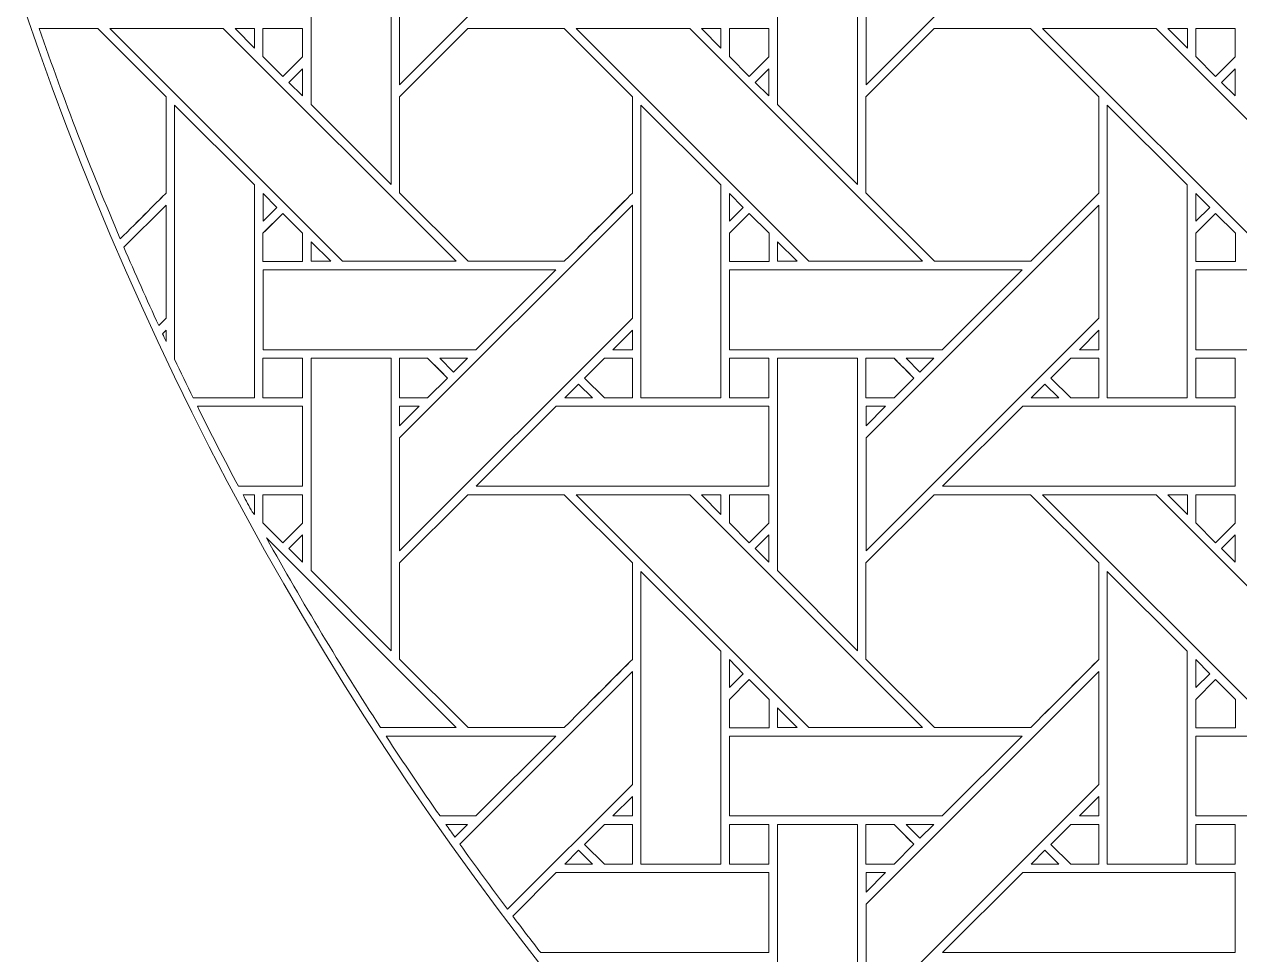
# Model space of a CAD drawing. Header units: inches. Extents: x 4.9 to 19.9, y 1.6 to 16.6.
# Drawn here: x 6.165 to 8.637, y 5.075 to 6.968 of the extents above; entities that cross this region are included whole.
import ezdxf

# ---------------------------------------------------------------- set-up
doc = ezdxf.new("R2010")
doc.units = ezdxf.units.IN
doc.header["$MEASUREMENT"] = 0
doc.layers.add('Design', color=7, linetype='Continuous', lineweight=0)

msp = doc.modelspace()

# ---------------------------------------------------------------- linework, layer by layer
at = {"layer": 'Design'}
for points, knots in [([(12.3829, 16.5948), (8.2407, 16.5948), (4.8829, 13.2369), (4.8829, 9.0948), (4.8829, 4.9526), (8.2407, 1.5948), (12.3829, 1.5948), (16.525, 1.5948), (19.8829, 4.9526), (19.8829, 9.0948), (19.8829, 13.2369), (16.525, 16.5948), (12.3829, 16.5948)], [0, 0, 0, 0, 1, 1, 1, 2, 2, 2, 3, 3, 3, 4, 4, 4, 4]), ([(12.3829, 15.6543), (8.7601, 15.6543), (5.8233, 12.7175), (5.8233, 9.0948), (5.8233, 5.472), (8.7601, 2.5353), (12.3829, 2.5353), (16.0056, 2.5353), (18.9424, 5.472), (18.9424, 9.0948), (18.9424, 12.7175), (16.0056, 15.6543), (12.3829, 15.6543)], [0, 0, 0, 0, 1, 1, 1, 2, 2, 2, 3, 3, 3, 4, 4, 4, 4]), ([(7.4017, 7.5492), (7.4017, 7.5492), (7.4017, 7.3192), (7.4017, 7.3192), (7.4017, 7.3192), (6.928, 6.8455), (6.928, 6.8455), (6.928, 6.8455), (6.928, 7.0756), (6.928, 7.0756), (6.928, 7.0756), (7.4017, 7.5492), (7.4017, 7.5492)], [0, 0, 0, 0, 1, 1, 1, 2, 2, 2, 3, 3, 3, 4, 4, 4, 4]), ([(7.8768, 7.0756), (7.8768, 7.0756), (8.3504, 7.5492), (8.3504, 7.5492), (8.3504, 7.5492), (8.3504, 7.3192), (8.3504, 7.3192), (8.3504, 7.3192), (7.8768, 6.8455), (7.8768, 6.8455), (7.8768, 6.8455), (7.8768, 7.0756), (7.8768, 7.0756)], [0, 0, 0, 0, 1, 1, 1, 2, 2, 2, 3, 3, 3, 4, 4, 4, 4]), ([(6.748, 7.2377), (6.748, 7.2377), (6.9109, 7.2377), (6.9109, 7.2377), (6.9109, 7.2377), (6.9109, 6.6426), (6.9109, 6.6426), (6.9109, 6.6426), (6.748, 6.8055), (6.748, 6.8055), (6.748, 6.8055), (6.748, 7.2377), (6.748, 7.2377)], [0, 0, 0, 0, 1, 1, 1, 2, 2, 2, 3, 3, 3, 4, 4, 4, 4]), ([(7.8596, 7.2377), (7.8596, 7.2377), (7.8596, 6.6426), (7.8596, 6.6426), (7.8596, 6.6426), (7.6967, 6.8055), (7.6967, 6.8055), (7.6967, 6.8055), (7.6967, 7.2377), (7.6967, 7.2377), (7.6967, 7.2377), (7.8596, 7.2377), (7.8596, 7.2377)], [0, 0, 0, 0, 1, 1, 1, 2, 2, 2, 3, 3, 3, 4, 4, 4, 4]), ([(6.195, 6.9598), (6.195, 6.9598), (6.3142, 6.9598), (6.3142, 6.9598), (6.3142, 6.9598), (6.4529, 6.8211), (6.4529, 6.8211), (6.4529, 6.8211), (6.4529, 6.6249), (6.4529, 6.6249), (6.442, 6.6139), (6.396, 6.5679), (6.3598, 6.5318), (6.3, 6.672), (6.2451, 6.8148), (6.195, 6.9598)], [0, 0, 0, 0, 1, 1, 1, 2, 2, 2, 3, 3, 3, 4, 4, 4, 5, 5, 5, 5]), ([(6.195, 6.9598), (6.195, 6.9598), (6.3142, 6.9598), (6.3142, 6.9598), (6.3142, 6.9598), (6.4529, 6.8211), (6.4529, 6.8211), (6.4529, 6.8211), (6.4529, 6.6249), (6.4529, 6.6249), (6.4419, 6.6138), (6.3959, 6.5679), (6.3598, 6.5318), (6.3, 6.672), (6.2451, 6.8148), (6.195, 6.9598)], [0, 0, 0, 0, 1, 1, 1, 2, 2, 2, 3, 3, 3, 4, 4, 4, 5, 5, 5, 5]), ([(7.043, 6.4862), (7.043, 6.4862), (6.812, 6.4862), (6.812, 6.4862), (6.812, 6.4862), (6.3385, 6.9599), (6.3385, 6.9599), (6.3385, 6.9599), (6.5694, 6.9599), (6.5694, 6.9599), (6.5694, 6.9599), (7.043, 6.4862), (7.043, 6.4862)], [0, 0, 0, 0, 1, 1, 1, 2, 2, 2, 3, 3, 3, 4, 4, 4, 4]), ([(6.5935, 6.9599), (6.5935, 6.9599), (6.633, 6.9599), (6.633, 6.9599), (6.633, 6.9599), (6.633, 6.92), (6.633, 6.92), (6.633, 6.92), (6.5935, 6.9599), (6.5935, 6.9599)], [0, 0, 0, 0, 1, 1, 1, 2, 2, 2, 3, 3, 3, 3]), ([(6.7304, 6.9599), (6.7304, 6.9599), (6.7304, 6.9023), (6.7304, 6.9023), (6.7304, 6.9023), (6.6904, 6.8623), (6.6904, 6.8623), (6.6904, 6.8623), (6.6501, 6.9027), (6.6501, 6.9027), (6.6501, 6.9027), (6.6501, 6.9599), (6.6501, 6.9599), (6.6501, 6.9599), (6.7304, 6.9599), (6.7304, 6.9599)], [0, 0, 0, 0, 1, 1, 1, 2, 2, 2, 3, 3, 3, 4, 4, 4, 5, 5, 5, 5]), ([(6.7304, 6.9023), (6.7304, 6.9023), (6.6904, 6.8623), (6.6904, 6.8623), (6.6904, 6.8623), (6.6501, 6.9027), (6.6501, 6.9027), (6.6501, 6.9027), (6.6501, 6.9599), (6.6501, 6.9599), (6.6501, 6.9599), (6.7304, 6.9599), (6.7304, 6.9599), (6.7304, 6.9599), (6.7304, 6.9023), (6.7304, 6.9023)], [0, 0, 0, 0, 1, 1, 1, 2, 2, 2, 3, 3, 3, 4, 4, 4, 5, 5, 5, 5]), ([(6.928, 6.6255), (6.928, 6.6255), (6.928, 6.8211), (6.928, 6.8211), (6.928, 6.8211), (7.0667, 6.9598), (7.0667, 6.9598), (7.0667, 6.9598), (7.2629, 6.9598), (7.2629, 6.9598), (7.2629, 6.9598), (7.4016, 6.8211), (7.4016, 6.8211), (7.4016, 6.8211), (7.4016, 6.6249), (7.4016, 6.6249), (7.3838, 6.607), (7.2719, 6.4952), (7.2629, 6.4862), (7.2629, 6.4862), (7.0672, 6.4862), (7.0672, 6.4862), (7.0672, 6.4862), (6.928, 6.6255), (6.928, 6.6255)], [0, 0, 0, 0, 1, 1, 1, 2, 2, 2, 3, 3, 3, 4, 4, 4, 5, 5, 5, 6, 6, 6, 7, 7, 7, 8, 8, 8, 8]), ([(7.0667, 6.9598), (7.0667, 6.9598), (7.2629, 6.9598), (7.2629, 6.9598), (7.2629, 6.9598), (7.4016, 6.8211), (7.4016, 6.8211), (7.4016, 6.8211), (7.4016, 6.6249), (7.4016, 6.6249), (7.3836, 6.6068), (7.2717, 6.4951), (7.2629, 6.4862), (7.2629, 6.4862), (7.0672, 6.4862), (7.0672, 6.4862), (7.0672, 6.4862), (6.928, 6.6255), (6.928, 6.6255), (6.928, 6.6255), (6.928, 6.8211), (6.928, 6.8211), (6.928, 6.8211), (7.0667, 6.9598), (7.0667, 6.9598)], [0, 0, 0, 0, 1, 1, 1, 2, 2, 2, 3, 3, 3, 4, 4, 4, 5, 5, 5, 6, 6, 6, 7, 7, 7, 8, 8, 8, 8]), ([(7.2872, 6.9599), (7.2872, 6.9599), (7.5181, 6.9599), (7.5181, 6.9599), (7.5181, 6.9599), (7.9918, 6.4862), (7.9918, 6.4862), (7.9918, 6.4862), (7.7607, 6.4862), (7.7607, 6.4862), (7.7607, 6.4862), (7.2872, 6.9599), (7.2872, 6.9599)], [0, 0, 0, 0, 1, 1, 1, 2, 2, 2, 3, 3, 3, 4, 4, 4, 4]), ([(7.5817, 6.9599), (7.5817, 6.9599), (7.5817, 6.92), (7.5817, 6.92), (7.5817, 6.92), (7.5422, 6.9599), (7.5422, 6.9599), (7.5422, 6.9599), (7.5817, 6.9599), (7.5817, 6.9599)], [0, 0, 0, 0, 1, 1, 1, 2, 2, 2, 3, 3, 3, 3]), ([(7.6791, 6.9599), (7.6791, 6.9599), (7.6791, 6.9023), (7.6791, 6.9023), (7.6791, 6.9023), (7.6392, 6.8623), (7.6392, 6.8623), (7.6392, 6.8623), (7.5988, 6.9027), (7.5988, 6.9027), (7.5988, 6.9027), (7.5988, 6.9599), (7.5988, 6.9599), (7.5988, 6.9599), (7.6791, 6.9599), (7.6791, 6.9599)], [0, 0, 0, 0, 1, 1, 1, 2, 2, 2, 3, 3, 3, 4, 4, 4, 5, 5, 5, 5]), ([(7.6392, 6.8623), (7.6392, 6.8623), (7.5988, 6.9027), (7.5988, 6.9027), (7.5988, 6.9027), (7.5988, 6.9599), (7.5988, 6.9599), (7.5988, 6.9599), (7.6791, 6.9599), (7.6791, 6.9599), (7.6791, 6.9599), (7.6791, 6.9023), (7.6791, 6.9023), (7.6791, 6.9023), (7.6392, 6.8623), (7.6392, 6.8623)], [0, 0, 0, 0, 1, 1, 1, 2, 2, 2, 3, 3, 3, 4, 4, 4, 5, 5, 5, 5]), ([(8.2117, 6.4862), (8.2117, 6.4862), (8.016, 6.4862), (8.016, 6.4862), (8.016, 6.4862), (7.8767, 6.6255), (7.8767, 6.6255), (7.8767, 6.6255), (7.8767, 6.8211), (7.8767, 6.8211), (7.8767, 6.8211), (8.0154, 6.9598), (8.0154, 6.9598), (8.0154, 6.9598), (8.2116, 6.9598), (8.2116, 6.9598), (8.2116, 6.9598), (8.3504, 6.8211), (8.3504, 6.8211), (8.3504, 6.8211), (8.3504, 6.6249), (8.3504, 6.6249), (8.3326, 6.607), (8.2207, 6.4952), (8.2117, 6.4862)], [0, 0, 0, 0, 1, 1, 1, 2, 2, 2, 3, 3, 3, 4, 4, 4, 5, 5, 5, 6, 6, 6, 7, 7, 7, 8, 8, 8, 8]), ([(7.8767, 6.6255), (7.8767, 6.6255), (7.8767, 6.8211), (7.8767, 6.8211), (7.8767, 6.8211), (8.0154, 6.9598), (8.0154, 6.9598), (8.0154, 6.9598), (8.2116, 6.9598), (8.2116, 6.9598), (8.2116, 6.9598), (8.3504, 6.8211), (8.3504, 6.8211), (8.3504, 6.8211), (8.3504, 6.6249), (8.3504, 6.6249), (8.3325, 6.6069), (8.2206, 6.4951), (8.2117, 6.4862), (8.2117, 6.4862), (8.016, 6.4862), (8.016, 6.4862), (8.016, 6.4862), (7.8767, 6.6255), (7.8767, 6.6255)], [0, 0, 0, 0, 1, 1, 1, 2, 2, 2, 3, 3, 3, 4, 4, 4, 5, 5, 5, 6, 6, 6, 7, 7, 7, 8, 8, 8, 8]), ([(8.2359, 6.9599), (8.2359, 6.9599), (8.4669, 6.9599), (8.4669, 6.9599), (8.4669, 6.9599), (8.9405, 6.4862), (8.9405, 6.4862), (8.9405, 6.4862), (8.7095, 6.4862), (8.7095, 6.4862), (8.7095, 6.4862), (8.2359, 6.9599), (8.2359, 6.9599)], [0, 0, 0, 0, 1, 1, 1, 2, 2, 2, 3, 3, 3, 4, 4, 4, 4]), ([(8.5304, 6.9599), (8.5304, 6.9599), (8.5304, 6.9201), (8.5304, 6.9201), (8.5304, 6.9201), (8.491, 6.9599), (8.491, 6.9599), (8.491, 6.9599), (8.5304, 6.9599), (8.5304, 6.9599)], [0, 0, 0, 0, 1, 1, 1, 2, 2, 2, 3, 3, 3, 3]), ([(8.6278, 6.9599), (8.6278, 6.9599), (8.6278, 6.9023), (8.6278, 6.9023), (8.6278, 6.9023), (8.5879, 6.8623), (8.5879, 6.8623), (8.5879, 6.8623), (8.5476, 6.9027), (8.5476, 6.9027), (8.5476, 6.9027), (8.5476, 6.9599), (8.5476, 6.9599), (8.5476, 6.9599), (8.6278, 6.9599), (8.6278, 6.9599)], [0, 0, 0, 0, 1, 1, 1, 2, 2, 2, 3, 3, 3, 4, 4, 4, 5, 5, 5, 5]), ([(8.5879, 6.8623), (8.5879, 6.8623), (8.5476, 6.9027), (8.5476, 6.9027), (8.5476, 6.9027), (8.5476, 6.9599), (8.5476, 6.9599), (8.5476, 6.9599), (8.6278, 6.9599), (8.6278, 6.9599), (8.6278, 6.9599), (8.6278, 6.9023), (8.6278, 6.9023), (8.6278, 6.9023), (8.5879, 6.8623), (8.5879, 6.8623)], [0, 0, 0, 0, 1, 1, 1, 2, 2, 2, 3, 3, 3, 4, 4, 4, 5, 5, 5, 5]), ([(6.7304, 6.878), (6.7304, 6.878), (6.7304, 6.8229), (6.7304, 6.8229), (6.7304, 6.8229), (6.7027, 6.8503), (6.7027, 6.8503), (6.7027, 6.8503), (6.7304, 6.878), (6.7304, 6.878)], [0, 0, 0, 0, 1, 1, 1, 2, 2, 2, 3, 3, 3, 3]), ([(7.6792, 6.878), (7.6792, 6.878), (7.6792, 6.8229), (7.6792, 6.8229), (7.6792, 6.8229), (7.6514, 6.8503), (7.6514, 6.8503), (7.6514, 6.8503), (7.6792, 6.878), (7.6792, 6.878)], [0, 0, 0, 0, 1, 1, 1, 2, 2, 2, 3, 3, 3, 3]), ([(8.6279, 6.878), (8.6279, 6.878), (8.6279, 6.8229), (8.6279, 6.8229), (8.6279, 6.8229), (8.6001, 6.8503), (8.6001, 6.8503), (8.6001, 6.8503), (8.6279, 6.878), (8.6279, 6.878)], [0, 0, 0, 0, 1, 1, 1, 2, 2, 2, 3, 3, 3, 3]), ([(6.4701, 6.287), (6.4701, 6.287), (6.4701, 6.8041), (6.4701, 6.8041), (6.4701, 6.8041), (6.6329, 6.6419), (6.6329, 6.6419), (6.6329, 6.6419), (6.6329, 6.2082), (6.6329, 6.2082), (6.6329, 6.2082), (6.5082, 6.2082), (6.5082, 6.2082), (6.4953, 6.2344), (6.4826, 6.2606), (6.4701, 6.287)], [0, 0, 0, 0, 1, 1, 1, 2, 2, 2, 3, 3, 3, 4, 4, 4, 5, 5, 5, 5]), ([(7.5816, 6.6419), (7.5816, 6.6419), (7.5816, 6.2082), (7.5816, 6.2082), (7.5816, 6.2082), (7.4188, 6.2082), (7.4188, 6.2082), (7.4188, 6.2082), (7.4188, 6.8041), (7.4188, 6.8041), (7.4188, 6.8041), (7.5816, 6.6419), (7.5816, 6.6419)], [0, 0, 0, 0, 1, 1, 1, 2, 2, 2, 3, 3, 3, 4, 4, 4, 4]), ([(8.5303, 6.6419), (8.5303, 6.6419), (8.5303, 6.2082), (8.5303, 6.2082), (8.5303, 6.2082), (8.3676, 6.2082), (8.3676, 6.2082), (8.3676, 6.2082), (8.3676, 6.8041), (8.3676, 6.8041), (8.3676, 6.8041), (8.5303, 6.6419), (8.5303, 6.6419)], [0, 0, 0, 0, 1, 1, 1, 2, 2, 2, 3, 3, 3, 4, 4, 4, 4]), ([(6.6502, 6.5677), (6.6502, 6.5677), (6.6502, 6.6244), (6.6502, 6.6244), (6.6502, 6.6244), (6.6784, 6.5958), (6.6784, 6.5958), (6.6784, 6.5958), (6.6502, 6.5677), (6.6502, 6.5677)], [0, 0, 0, 0, 1, 1, 1, 2, 2, 2, 3, 3, 3, 3]), ([(7.5989, 6.5677), (7.5989, 6.5677), (7.5989, 6.6244), (7.5989, 6.6244), (7.5989, 6.6244), (7.6271, 6.5958), (7.6271, 6.5958), (7.6271, 6.5958), (7.5989, 6.5677), (7.5989, 6.5677)], [0, 0, 0, 0, 1, 1, 1, 2, 2, 2, 3, 3, 3, 3]), ([(8.5758, 6.5958), (8.5758, 6.5958), (8.5476, 6.5677), (8.5476, 6.5677), (8.5476, 6.5677), (8.5476, 6.6244), (8.5476, 6.6244), (8.5476, 6.6244), (8.5758, 6.5958), (8.5758, 6.5958)], [0, 0, 0, 0, 1, 1, 1, 2, 2, 2, 3, 3, 3, 3]), ([(6.3671, 6.5147), (6.3671, 6.5147), (6.453, 6.6005), (6.453, 6.6005), (6.453, 6.6005), (6.453, 6.3705), (6.453, 6.3705), (6.453, 6.3705), (6.438, 6.3555), (6.438, 6.3555), (6.4137, 6.4082), (6.3901, 6.4612), (6.3671, 6.5147)], [0, 0, 0, 0, 1, 1, 1, 2, 2, 2, 3, 3, 3, 4, 4, 4, 4]), ([(6.6501, 6.486), (6.6501, 6.486), (6.6501, 6.5433), (6.6501, 6.5433), (6.6501, 6.5433), (6.6904, 6.5836), (6.6904, 6.5836), (6.6904, 6.5836), (6.7308, 6.5433), (6.7308, 6.5433), (6.7308, 6.5433), (6.7308, 6.486), (6.7308, 6.486), (6.7308, 6.486), (6.6501, 6.486), (6.6501, 6.486)], [0, 0, 0, 0, 1, 1, 1, 2, 2, 2, 3, 3, 3, 4, 4, 4, 5, 5, 5, 5]), ([(6.6565, 6.5496), (6.6565, 6.5496), (6.6904, 6.5836), (6.6904, 6.5836), (6.6904, 6.5836), (6.7308, 6.5433), (6.7308, 6.5433), (6.7308, 6.5433), (6.7308, 6.486), (6.7308, 6.486), (6.7308, 6.486), (6.6501, 6.486), (6.6501, 6.486), (6.6501, 6.486), (6.6501, 6.5433), (6.6501, 6.5433), (6.6501, 6.5433), (6.6565, 6.5496), (6.6565, 6.5496)], [0, 0, 0, 0, 1, 1, 1, 2, 2, 2, 3, 3, 3, 4, 4, 4, 5, 5, 5, 6, 6, 6, 6]), ([(6.928, 6.1269), (6.928, 6.1269), (7.4017, 6.6005), (7.4017, 6.6005), (7.4017, 6.6005), (7.4017, 6.3705), (7.4017, 6.3705), (7.4017, 6.3705), (6.928, 5.8968), (6.928, 5.8968), (6.928, 5.8968), (6.928, 6.1269), (6.928, 6.1269)], [0, 0, 0, 0, 1, 1, 1, 2, 2, 2, 3, 3, 3, 4, 4, 4, 4]), ([(7.5989, 6.486), (7.5989, 6.486), (7.5989, 6.5433), (7.5989, 6.5433), (7.5989, 6.5433), (7.6392, 6.5836), (7.6392, 6.5836), (7.6392, 6.5836), (7.6795, 6.5433), (7.6795, 6.5433), (7.6795, 6.5433), (7.6795, 6.486), (7.6795, 6.486), (7.6795, 6.486), (7.5989, 6.486), (7.5989, 6.486)], [0, 0, 0, 0, 1, 1, 1, 2, 2, 2, 3, 3, 3, 4, 4, 4, 5, 5, 5, 5]), ([(7.5989, 6.486), (7.5989, 6.486), (7.5989, 6.5433), (7.5989, 6.5433), (7.5989, 6.5433), (7.6392, 6.5836), (7.6392, 6.5836), (7.6392, 6.5836), (7.6795, 6.5433), (7.6795, 6.5433), (7.6795, 6.5433), (7.6795, 6.486), (7.6795, 6.486), (7.6795, 6.486), (7.5989, 6.486), (7.5989, 6.486)], [0, 0, 0, 0, 1, 1, 1, 2, 2, 2, 3, 3, 3, 4, 4, 4, 5, 5, 5, 5]), ([(7.8768, 6.1269), (7.8768, 6.1269), (8.3504, 6.6005), (8.3504, 6.6005), (8.3504, 6.6005), (8.3504, 6.3705), (8.3504, 6.3705), (8.3504, 6.3705), (7.8768, 5.8968), (7.8768, 5.8968), (7.8768, 5.8968), (7.8768, 6.1269), (7.8768, 6.1269)], [0, 0, 0, 0, 1, 1, 1, 2, 2, 2, 3, 3, 3, 4, 4, 4, 4]), ([(8.5476, 6.486), (8.5476, 6.486), (8.5476, 6.5433), (8.5476, 6.5433), (8.5476, 6.5433), (8.5879, 6.5836), (8.5879, 6.5836), (8.5879, 6.5836), (8.6282, 6.5433), (8.6282, 6.5433), (8.6282, 6.5433), (8.6282, 6.486), (8.6282, 6.486), (8.6282, 6.486), (8.5476, 6.486), (8.5476, 6.486)], [0, 0, 0, 0, 1, 1, 1, 2, 2, 2, 3, 3, 3, 4, 4, 4, 5, 5, 5, 5]), ([(8.5476, 6.5433), (8.5476, 6.5433), (8.5879, 6.5836), (8.5879, 6.5836), (8.5879, 6.5836), (8.6282, 6.5433), (8.6282, 6.5433), (8.6282, 6.5433), (8.6282, 6.486), (8.6282, 6.486), (8.6282, 6.486), (8.5476, 6.486), (8.5476, 6.486), (8.5476, 6.486), (8.5476, 6.5433), (8.5476, 6.5433)], [0, 0, 0, 0, 1, 1, 1, 2, 2, 2, 3, 3, 3, 4, 4, 4, 5, 5, 5, 5]), ([(6.7878, 6.4862), (6.7878, 6.4862), (6.7481, 6.4862), (6.7481, 6.4862), (6.7481, 6.4862), (6.7481, 6.526), (6.7481, 6.526), (6.7481, 6.526), (6.7878, 6.4862), (6.7878, 6.4862)], [0, 0, 0, 0, 1, 1, 1, 2, 2, 2, 3, 3, 3, 3]), ([(7.7365, 6.4862), (7.7365, 6.4862), (7.6968, 6.4862), (7.6968, 6.4862), (7.6968, 6.4862), (7.6968, 6.526), (7.6968, 6.526), (7.6968, 6.526), (7.7365, 6.4862), (7.7365, 6.4862)], [0, 0, 0, 0, 1, 1, 1, 2, 2, 2, 3, 3, 3, 3]), ([(6.6502, 6.3063), (6.6502, 6.3063), (6.6502, 6.469), (6.6502, 6.469), (6.6502, 6.469), (7.2459, 6.469), (7.2459, 6.469), (7.2459, 6.469), (7.0832, 6.3063), (7.0832, 6.3063), (7.0832, 6.3063), (6.6502, 6.3063), (6.6502, 6.3063)], [0, 0, 0, 0, 1, 1, 1, 2, 2, 2, 3, 3, 3, 4, 4, 4, 4]), ([(7.5989, 6.3063), (7.5989, 6.3063), (7.5989, 6.469), (7.5989, 6.469), (7.5989, 6.469), (8.1946, 6.469), (8.1946, 6.469), (8.1946, 6.469), (8.0319, 6.3063), (8.0319, 6.3063), (8.0319, 6.3063), (7.5989, 6.3063), (7.5989, 6.3063)], [0, 0, 0, 0, 1, 1, 1, 2, 2, 2, 3, 3, 3, 4, 4, 4, 4]), ([(8.5476, 6.3063), (8.5476, 6.3063), (8.5476, 6.469), (8.5476, 6.469), (8.5476, 6.469), (9.1433, 6.469), (9.1433, 6.469), (9.1433, 6.469), (8.9806, 6.3063), (8.9806, 6.3063), (8.9806, 6.3063), (8.5476, 6.3063), (8.5476, 6.3063)], [0, 0, 0, 0, 1, 1, 1, 2, 2, 2, 3, 3, 3, 4, 4, 4, 4]), ([(6.453, 6.3231), (6.4505, 6.3283), (6.4481, 6.3336), (6.4457, 6.3388), (6.4457, 6.3388), (6.453, 6.3461), (6.453, 6.3461), (6.453, 6.3461), (6.453, 6.3231), (6.453, 6.3231)], [0, 0, 0, 0, 1, 1, 1, 2, 2, 2, 3, 3, 3, 3]), ([(7.3619, 6.3063), (7.3619, 6.3063), (7.4017, 6.3461), (7.4017, 6.3461), (7.4017, 6.3461), (7.4017, 6.3063), (7.4017, 6.3063), (7.4017, 6.3063), (7.3619, 6.3063), (7.3619, 6.3063)], [0, 0, 0, 0, 1, 1, 1, 2, 2, 2, 3, 3, 3, 3]), ([(8.3107, 6.3063), (8.3107, 6.3063), (8.3504, 6.3461), (8.3504, 6.3461), (8.3504, 6.3461), (8.3504, 6.3063), (8.3504, 6.3063), (8.3504, 6.3063), (8.3107, 6.3063), (8.3107, 6.3063)], [0, 0, 0, 0, 1, 1, 1, 2, 2, 2, 3, 3, 3, 3]), ([(6.6501, 6.2082), (6.6501, 6.2082), (6.6501, 6.289), (6.6501, 6.289), (6.6501, 6.289), (6.7304, 6.289), (6.7304, 6.289), (6.7304, 6.289), (6.7304, 6.2082), (6.7304, 6.2082), (6.7304, 6.2082), (6.6501, 6.2082), (6.6501, 6.2082)], [0, 0, 0, 0, 1, 1, 1, 2, 2, 2, 3, 3, 3, 4, 4, 4, 4]), ([(6.6501, 6.289), (6.6501, 6.289), (6.7304, 6.289), (6.7304, 6.289), (6.7304, 6.289), (6.7304, 6.2082), (6.7304, 6.2082), (6.7304, 6.2082), (6.6501, 6.2082), (6.6501, 6.2082), (6.6501, 6.2082), (6.6501, 6.289), (6.6501, 6.289)], [0, 0, 0, 0, 1, 1, 1, 2, 2, 2, 3, 3, 3, 4, 4, 4, 4]), ([(6.9109, 6.289), (6.9109, 6.289), (6.9109, 5.6939), (6.9109, 5.6939), (6.9109, 5.6939), (6.748, 5.8568), (6.748, 5.8568), (6.748, 5.8568), (6.748, 6.289), (6.748, 6.289), (6.748, 6.289), (6.9109, 6.289), (6.9109, 6.289)], [0, 0, 0, 0, 1, 1, 1, 2, 2, 2, 3, 3, 3, 4, 4, 4, 4]), ([(7.0254, 6.2486), (7.0254, 6.2486), (6.985, 6.2082), (6.985, 6.2082), (6.985, 6.2082), (6.928, 6.2082), (6.928, 6.2082), (6.928, 6.2082), (6.928, 6.289), (6.928, 6.289), (6.928, 6.289), (6.985, 6.289), (6.985, 6.289), (6.9902, 6.2839), (7.021, 6.2531), (7.0254, 6.2486)], [0, 0, 0, 0, 1, 1, 1, 2, 2, 2, 3, 3, 3, 4, 4, 4, 5, 5, 5, 5]), ([(7.0111, 6.263), (7.0111, 6.263), (7.0254, 6.2486), (7.0254, 6.2486), (7.0254, 6.2486), (6.985, 6.2082), (6.985, 6.2082), (6.985, 6.2082), (6.928, 6.2082), (6.928, 6.2082), (6.928, 6.2082), (6.928, 6.289), (6.928, 6.289), (6.928, 6.289), (6.985, 6.289), (6.985, 6.289), (6.9907, 6.2834), (7.0014, 6.2727), (7.0111, 6.263)], [0, 0, 0, 0, 1, 1, 1, 2, 2, 2, 3, 3, 3, 4, 4, 4, 5, 5, 5, 6, 6, 6, 6]), ([(7.0095, 6.289), (7.0095, 6.289), (7.0659, 6.289), (7.0659, 6.289), (7.0659, 6.289), (7.0376, 6.2608), (7.0376, 6.2608), (7.0376, 6.2608), (7.0095, 6.289), (7.0095, 6.289)], [0, 0, 0, 0, 1, 1, 1, 2, 2, 2, 3, 3, 3, 3]), ([(7.3446, 6.289), (7.3446, 6.289), (7.4017, 6.289), (7.4017, 6.289), (7.4017, 6.289), (7.4017, 6.2082), (7.4017, 6.2082), (7.4017, 6.2082), (7.3445, 6.2082), (7.3445, 6.2082), (7.3445, 6.2082), (7.3042, 6.2486), (7.3042, 6.2486), (7.3042, 6.2486), (7.3446, 6.289), (7.3446, 6.289)], [0, 0, 0, 0, 1, 1, 1, 2, 2, 2, 3, 3, 3, 4, 4, 4, 5, 5, 5, 5]), ([(7.3042, 6.2486), (7.3042, 6.2486), (7.3446, 6.289), (7.3446, 6.289), (7.3446, 6.289), (7.4017, 6.289), (7.4017, 6.289), (7.4017, 6.289), (7.4017, 6.2082), (7.4017, 6.2082), (7.4017, 6.2082), (7.3445, 6.2082), (7.3445, 6.2082), (7.3445, 6.2082), (7.3042, 6.2486), (7.3042, 6.2486)], [0, 0, 0, 0, 1, 1, 1, 2, 2, 2, 3, 3, 3, 4, 4, 4, 5, 5, 5, 5]), ([(7.5989, 6.2082), (7.5989, 6.2082), (7.5989, 6.289), (7.5989, 6.289), (7.5989, 6.289), (7.6791, 6.289), (7.6791, 6.289), (7.6791, 6.289), (7.6791, 6.2082), (7.6791, 6.2082), (7.6791, 6.2082), (7.5989, 6.2082), (7.5989, 6.2082)], [0, 0, 0, 0, 1, 1, 1, 2, 2, 2, 3, 3, 3, 4, 4, 4, 4]), ([(7.5989, 6.289), (7.5989, 6.289), (7.6791, 6.289), (7.6791, 6.289), (7.6791, 6.289), (7.6791, 6.2082), (7.6791, 6.2082), (7.6791, 6.2082), (7.5989, 6.2082), (7.5989, 6.2082), (7.5989, 6.2082), (7.5989, 6.289), (7.5989, 6.289)], [0, 0, 0, 0, 1, 1, 1, 2, 2, 2, 3, 3, 3, 4, 4, 4, 4]), ([(7.8596, 6.289), (7.8596, 6.289), (7.8596, 5.6939), (7.8596, 5.6939), (7.8596, 5.6939), (7.6967, 5.8568), (7.6967, 5.8568), (7.6967, 5.8568), (7.6967, 6.289), (7.6967, 6.289), (7.6967, 6.289), (7.8596, 6.289), (7.8596, 6.289)], [0, 0, 0, 0, 1, 1, 1, 2, 2, 2, 3, 3, 3, 4, 4, 4, 4]), ([(7.8767, 6.2082), (7.8767, 6.2082), (7.8767, 6.289), (7.8767, 6.289), (7.8767, 6.289), (7.9338, 6.289), (7.9338, 6.289), (7.9389, 6.2839), (7.9697, 6.2531), (7.9741, 6.2486), (7.9741, 6.2486), (7.9337, 6.2082), (7.9337, 6.2082), (7.9337, 6.2082), (7.8767, 6.2082), (7.8767, 6.2082)], [0, 0, 0, 0, 1, 1, 1, 2, 2, 2, 3, 3, 3, 4, 4, 4, 5, 5, 5, 5]), ([(7.959, 6.2638), (7.959, 6.2638), (7.9741, 6.2486), (7.9741, 6.2486), (7.9741, 6.2486), (7.9337, 6.2082), (7.9337, 6.2082), (7.9337, 6.2082), (7.8767, 6.2082), (7.8767, 6.2082), (7.8767, 6.2082), (7.8767, 6.289), (7.8767, 6.289), (7.8767, 6.289), (7.9338, 6.289), (7.9338, 6.289), (7.9393, 6.2835), (7.9495, 6.2733), (7.959, 6.2638)], [0, 0, 0, 0, 1, 1, 1, 2, 2, 2, 3, 3, 3, 4, 4, 4, 5, 5, 5, 6, 6, 6, 6]), ([(7.9582, 6.289), (7.9582, 6.289), (8.0146, 6.289), (8.0146, 6.289), (8.0146, 6.289), (7.9864, 6.2608), (7.9864, 6.2608), (7.9864, 6.2608), (7.9582, 6.289), (7.9582, 6.289)], [0, 0, 0, 0, 1, 1, 1, 2, 2, 2, 3, 3, 3, 3]), ([(8.2933, 6.2082), (8.2933, 6.2082), (8.2529, 6.2486), (8.2529, 6.2486), (8.2529, 6.2486), (8.2934, 6.289), (8.2934, 6.289), (8.2934, 6.289), (8.3504, 6.289), (8.3504, 6.289), (8.3504, 6.289), (8.3504, 6.2082), (8.3504, 6.2082), (8.3504, 6.2082), (8.2933, 6.2082), (8.2933, 6.2082)], [0, 0, 0, 0, 1, 1, 1, 2, 2, 2, 3, 3, 3, 4, 4, 4, 5, 5, 5, 5]), ([(8.2529, 6.2486), (8.2529, 6.2486), (8.2934, 6.289), (8.2934, 6.289), (8.2934, 6.289), (8.3504, 6.289), (8.3504, 6.289), (8.3504, 6.289), (8.3504, 6.2082), (8.3504, 6.2082), (8.3504, 6.2082), (8.2933, 6.2082), (8.2933, 6.2082), (8.2933, 6.2082), (8.2529, 6.2486), (8.2529, 6.2486)], [0, 0, 0, 0, 1, 1, 1, 2, 2, 2, 3, 3, 3, 4, 4, 4, 5, 5, 5, 5]), ([(8.5476, 6.2082), (8.5476, 6.2082), (8.5476, 6.289), (8.5476, 6.289), (8.5476, 6.289), (8.6278, 6.289), (8.6278, 6.289), (8.6278, 6.289), (8.6278, 6.2082), (8.6278, 6.2082), (8.6278, 6.2082), (8.5476, 6.2082), (8.5476, 6.2082)], [0, 0, 0, 0, 1, 1, 1, 2, 2, 2, 3, 3, 3, 4, 4, 4, 4]), ([(8.5476, 6.289), (8.5476, 6.289), (8.6278, 6.289), (8.6278, 6.289), (8.6278, 6.289), (8.6278, 6.2082), (8.6278, 6.2082), (8.6278, 6.2082), (8.5476, 6.2082), (8.5476, 6.2082), (8.5476, 6.2082), (8.5476, 6.289), (8.5476, 6.289)], [0, 0, 0, 0, 1, 1, 1, 2, 2, 2, 3, 3, 3, 4, 4, 4, 4]), ([(7.3204, 6.2082), (7.3204, 6.2082), (7.2639, 6.2082), (7.2639, 6.2082), (7.2639, 6.2082), (7.2921, 6.2365), (7.2921, 6.2365), (7.2921, 6.2365), (7.3204, 6.2082), (7.3204, 6.2082)], [0, 0, 0, 0, 1, 1, 1, 2, 2, 2, 3, 3, 3, 3]), ([(8.2691, 6.2082), (8.2691, 6.2082), (8.2126, 6.2082), (8.2126, 6.2082), (8.2126, 6.2082), (8.2408, 6.2365), (8.2408, 6.2365), (8.2408, 6.2365), (8.2691, 6.2082), (8.2691, 6.2082)], [0, 0, 0, 0, 1, 1, 1, 2, 2, 2, 3, 3, 3, 3]), ([(6.5166, 6.1911), (6.5166, 6.1911), (6.7304, 6.1911), (6.7304, 6.1911), (6.7304, 6.1911), (6.7304, 6.0283), (6.7304, 6.0283), (6.7304, 6.0283), (6.6003, 6.0283), (6.6003, 6.0283), (6.5717, 6.0821), (6.5437, 6.1364), (6.5166, 6.1911)], [0, 0, 0, 0, 1, 1, 1, 2, 2, 2, 3, 3, 3, 4, 4, 4, 4]), ([(6.9679, 6.1911), (6.9679, 6.1911), (6.928, 6.1513), (6.928, 6.1513), (6.928, 6.1513), (6.928, 6.1911), (6.928, 6.1911), (6.928, 6.1911), (6.9679, 6.1911), (6.9679, 6.1911)], [0, 0, 0, 0, 1, 1, 1, 2, 2, 2, 3, 3, 3, 3]), ([(7.0839, 6.0283), (7.0839, 6.0283), (7.2467, 6.1911), (7.2467, 6.1911), (7.2467, 6.1911), (7.6792, 6.1911), (7.6792, 6.1911), (7.6792, 6.1911), (7.6792, 6.0283), (7.6792, 6.0283), (7.6792, 6.0283), (7.0839, 6.0283), (7.0839, 6.0283)], [0, 0, 0, 0, 1, 1, 1, 2, 2, 2, 3, 3, 3, 4, 4, 4, 4]), ([(7.9166, 6.1911), (7.9166, 6.1911), (7.8768, 6.1513), (7.8768, 6.1513), (7.8768, 6.1513), (7.8768, 6.1911), (7.8768, 6.1911), (7.8768, 6.1911), (7.9166, 6.1911), (7.9166, 6.1911)], [0, 0, 0, 0, 1, 1, 1, 2, 2, 2, 3, 3, 3, 3]), ([(8.1954, 6.1911), (8.1954, 6.1911), (8.6279, 6.1911), (8.6279, 6.1911), (8.6279, 6.1911), (8.6279, 6.0283), (8.6279, 6.0283), (8.6279, 6.0283), (8.0326, 6.0283), (8.0326, 6.0283), (8.0326, 6.0283), (8.1954, 6.1911), (8.1954, 6.1911)], [0, 0, 0, 0, 1, 1, 1, 2, 2, 2, 3, 3, 3, 4, 4, 4, 4]), ([(6.633, 5.9713), (6.633, 5.9713), (6.6282, 5.9761), (6.6282, 5.9761), (6.6219, 5.9877), (6.6157, 5.9995), (6.6095, 6.0111), (6.6095, 6.0111), (6.633, 6.0111), (6.633, 6.0111), (6.633, 6.0111), (6.633, 5.9713), (6.633, 5.9713)], [0, 0, 0, 0, 1, 1, 1, 2, 2, 2, 3, 3, 3, 4, 4, 4, 4]), ([(6.6501, 6.0111), (6.6501, 6.0111), (6.7304, 6.0111), (6.7304, 6.0111), (6.7304, 6.0111), (6.7304, 5.9535), (6.7304, 5.9535), (6.7304, 5.9535), (6.6904, 5.9136), (6.6904, 5.9136), (6.6904, 5.9136), (6.6501, 5.9539), (6.6501, 5.9539), (6.6501, 5.9539), (6.6501, 6.0111), (6.6501, 6.0111)], [0, 0, 0, 0, 1, 1, 1, 2, 2, 2, 3, 3, 3, 4, 4, 4, 5, 5, 5, 5]), ([(6.6501, 6.0111), (6.6501, 6.0111), (6.7304, 6.0111), (6.7304, 6.0111), (6.7304, 6.0111), (6.7304, 5.9535), (6.7304, 5.9535), (6.7304, 5.9535), (6.6904, 5.9136), (6.6904, 5.9136), (6.6904, 5.9136), (6.6501, 5.9539), (6.6501, 5.9539), (6.6501, 5.9539), (6.6501, 6.0111), (6.6501, 6.0111)], [0, 0, 0, 0, 1, 1, 1, 2, 2, 2, 3, 3, 3, 4, 4, 4, 5, 5, 5, 5]), ([(6.928, 5.8724), (6.928, 5.8724), (7.0667, 6.0111), (7.0667, 6.0111), (7.0667, 6.0111), (7.2629, 6.0111), (7.2629, 6.0111), (7.2629, 6.0111), (7.4016, 5.8724), (7.4016, 5.8724), (7.4016, 5.8724), (7.4016, 5.6762), (7.4016, 5.6762), (7.3838, 5.6582), (7.2719, 5.5465), (7.2629, 5.5375), (7.2629, 5.5375), (7.0672, 5.5375), (7.0672, 5.5375), (7.0672, 5.5375), (6.928, 5.6767), (6.928, 5.6767), (6.928, 5.6767), (6.928, 5.8724), (6.928, 5.8724)], [0, 0, 0, 0, 1, 1, 1, 2, 2, 2, 3, 3, 3, 4, 4, 4, 5, 5, 5, 6, 6, 6, 7, 7, 7, 8, 8, 8, 8]), ([(6.928, 5.8724), (6.928, 5.8724), (7.0667, 6.0111), (7.0667, 6.0111), (7.0667, 6.0111), (7.2629, 6.0111), (7.2629, 6.0111), (7.2629, 6.0111), (7.4016, 5.8724), (7.4016, 5.8724), (7.4016, 5.8724), (7.4016, 5.6762), (7.4016, 5.6762), (7.3836, 5.658), (7.2717, 5.5463), (7.2629, 5.5375), (7.2629, 5.5375), (7.0672, 5.5375), (7.0672, 5.5375), (7.0672, 5.5375), (6.928, 5.6767), (6.928, 5.6767), (6.928, 5.6767), (6.928, 5.8724), (6.928, 5.8724)], [0, 0, 0, 0, 1, 1, 1, 2, 2, 2, 3, 3, 3, 4, 4, 4, 5, 5, 5, 6, 6, 6, 7, 7, 7, 8, 8, 8, 8]), ([(7.2872, 6.0112), (7.2872, 6.0112), (7.5181, 6.0112), (7.5181, 6.0112), (7.5181, 6.0112), (7.9918, 5.5375), (7.9918, 5.5375), (7.9918, 5.5375), (7.7607, 5.5375), (7.7607, 5.5375), (7.7607, 5.5375), (7.2872, 6.0112), (7.2872, 6.0112)], [0, 0, 0, 0, 1, 1, 1, 2, 2, 2, 3, 3, 3, 4, 4, 4, 4]), ([(7.5817, 6.0111), (7.5817, 6.0111), (7.5817, 5.9713), (7.5817, 5.9713), (7.5817, 5.9713), (7.5422, 6.0111), (7.5422, 6.0111), (7.5422, 6.0111), (7.5817, 6.0111), (7.5817, 6.0111)], [0, 0, 0, 0, 1, 1, 1, 2, 2, 2, 3, 3, 3, 3]), ([(7.6791, 6.0111), (7.6791, 6.0111), (7.6791, 5.9535), (7.6791, 5.9535), (7.6791, 5.9535), (7.6392, 5.9136), (7.6392, 5.9136), (7.6392, 5.9136), (7.5988, 5.9539), (7.5988, 5.9539), (7.5988, 5.9539), (7.5988, 6.0111), (7.5988, 6.0111), (7.5988, 6.0111), (7.6791, 6.0111), (7.6791, 6.0111)], [0, 0, 0, 0, 1, 1, 1, 2, 2, 2, 3, 3, 3, 4, 4, 4, 5, 5, 5, 5]), ([(7.6392, 5.9136), (7.6392, 5.9136), (7.5988, 5.9539), (7.5988, 5.9539), (7.5988, 5.9539), (7.5988, 6.0111), (7.5988, 6.0111), (7.5988, 6.0111), (7.6791, 6.0111), (7.6791, 6.0111), (7.6791, 6.0111), (7.6791, 5.9535), (7.6791, 5.9535), (7.6791, 5.9535), (7.6392, 5.9136), (7.6392, 5.9136)], [0, 0, 0, 0, 1, 1, 1, 2, 2, 2, 3, 3, 3, 4, 4, 4, 5, 5, 5, 5]), ([(7.8767, 5.6767), (7.8767, 5.6767), (7.8767, 5.8724), (7.8767, 5.8724), (7.8767, 5.8724), (8.0154, 6.0111), (8.0154, 6.0111), (8.0154, 6.0111), (8.2116, 6.0111), (8.2116, 6.0111), (8.2116, 6.0111), (8.3504, 5.8724), (8.3504, 5.8724), (8.3504, 5.8724), (8.3504, 5.6762), (8.3504, 5.6762), (8.3326, 5.6582), (8.2207, 5.5465), (8.2117, 5.5375), (8.2117, 5.5375), (8.016, 5.5375), (8.016, 5.5375), (8.016, 5.5375), (7.8767, 5.6767), (7.8767, 5.6767)], [0, 0, 0, 0, 1, 1, 1, 2, 2, 2, 3, 3, 3, 4, 4, 4, 5, 5, 5, 6, 6, 6, 7, 7, 7, 8, 8, 8, 8]), ([(7.8767, 5.8724), (7.8767, 5.8724), (8.0154, 6.0111), (8.0154, 6.0111), (8.0154, 6.0111), (8.2116, 6.0111), (8.2116, 6.0111), (8.2116, 6.0111), (8.3504, 5.8724), (8.3504, 5.8724), (8.3504, 5.8724), (8.3504, 5.6762), (8.3504, 5.6762), (8.3324, 5.6581), (8.2205, 5.5464), (8.2117, 5.5375), (8.2117, 5.5375), (8.016, 5.5375), (8.016, 5.5375), (8.016, 5.5375), (7.8767, 5.6767), (7.8767, 5.6767), (7.8767, 5.6767), (7.8767, 5.8724), (7.8767, 5.8724)], [0, 0, 0, 0, 1, 1, 1, 2, 2, 2, 3, 3, 3, 4, 4, 4, 5, 5, 5, 6, 6, 6, 7, 7, 7, 8, 8, 8, 8]), ([(8.2359, 6.0112), (8.2359, 6.0112), (8.4669, 6.0112), (8.4669, 6.0112), (8.4669, 6.0112), (8.9405, 5.5375), (8.9405, 5.5375), (8.9405, 5.5375), (8.7095, 5.5375), (8.7095, 5.5375), (8.7095, 5.5375), (8.2359, 6.0112), (8.2359, 6.0112)], [0, 0, 0, 0, 1, 1, 1, 2, 2, 2, 3, 3, 3, 4, 4, 4, 4]), ([(8.5304, 6.0111), (8.5304, 6.0111), (8.5304, 5.9713), (8.5304, 5.9713), (8.5304, 5.9713), (8.491, 6.0111), (8.491, 6.0111), (8.491, 6.0111), (8.5304, 6.0111), (8.5304, 6.0111)], [0, 0, 0, 0, 1, 1, 1, 2, 2, 2, 3, 3, 3, 3]), ([(8.6278, 6.0111), (8.6278, 6.0111), (8.6278, 5.9535), (8.6278, 5.9535), (8.6278, 5.9535), (8.5879, 5.9136), (8.5879, 5.9136), (8.5879, 5.9136), (8.5476, 5.9539), (8.5476, 5.9539), (8.5476, 5.9539), (8.5476, 6.0111), (8.5476, 6.0111), (8.5476, 6.0111), (8.6278, 6.0111), (8.6278, 6.0111)], [0, 0, 0, 0, 1, 1, 1, 2, 2, 2, 3, 3, 3, 4, 4, 4, 5, 5, 5, 5]), ([(8.5879, 5.9136), (8.5879, 5.9136), (8.5476, 5.9539), (8.5476, 5.9539), (8.5476, 5.9539), (8.5476, 6.0111), (8.5476, 6.0111), (8.5476, 6.0111), (8.6278, 6.0111), (8.6278, 6.0111), (8.6278, 6.0111), (8.6278, 5.9535), (8.6278, 5.9535), (8.6278, 5.9535), (8.5879, 5.9136), (8.5879, 5.9136)], [0, 0, 0, 0, 1, 1, 1, 2, 2, 2, 3, 3, 3, 4, 4, 4, 5, 5, 5, 5]), ([(6.6574, 5.9232), (6.6574, 5.9232), (7.043, 5.5375), (7.043, 5.5375), (7.043, 5.5375), (6.8892, 5.5375), (6.8892, 5.5375), (6.8077, 5.6632), (6.7303, 5.7918), (6.6574, 5.9232)], [0, 0, 0, 0, 1, 1, 1, 2, 2, 2, 3, 3, 3, 3]), ([(6.7304, 5.9293), (6.7304, 5.9293), (6.7304, 5.8741), (6.7304, 5.8741), (6.7304, 5.8741), (6.7027, 5.9015), (6.7027, 5.9015), (6.7027, 5.9015), (6.7304, 5.9293), (6.7304, 5.9293)], [0, 0, 0, 0, 1, 1, 1, 2, 2, 2, 3, 3, 3, 3]), ([(7.6792, 5.9293), (7.6792, 5.9293), (7.6792, 5.8741), (7.6792, 5.8741), (7.6792, 5.8741), (7.6514, 5.9015), (7.6514, 5.9015), (7.6514, 5.9015), (7.6792, 5.9293), (7.6792, 5.9293)], [0, 0, 0, 0, 1, 1, 1, 2, 2, 2, 3, 3, 3, 3]), ([(8.6279, 5.9293), (8.6279, 5.9293), (8.6279, 5.8741), (8.6279, 5.8741), (8.6279, 5.8741), (8.6001, 5.9015), (8.6001, 5.9015), (8.6001, 5.9015), (8.6279, 5.9293), (8.6279, 5.9293)], [0, 0, 0, 0, 1, 1, 1, 2, 2, 2, 3, 3, 3, 3]), ([(7.5816, 5.6932), (7.5816, 5.6932), (7.5816, 5.2595), (7.5816, 5.2595), (7.5816, 5.2595), (7.4188, 5.2595), (7.4188, 5.2595), (7.4188, 5.2595), (7.4188, 5.8553), (7.4188, 5.8553), (7.4188, 5.8553), (7.5816, 5.6932), (7.5816, 5.6932)], [0, 0, 0, 0, 1, 1, 1, 2, 2, 2, 3, 3, 3, 4, 4, 4, 4]), ([(8.5303, 5.6932), (8.5303, 5.6932), (8.5303, 5.2595), (8.5303, 5.2595), (8.5303, 5.2595), (8.3676, 5.2595), (8.3676, 5.2595), (8.3676, 5.2595), (8.3676, 5.8553), (8.3676, 5.8553), (8.3676, 5.8553), (8.5303, 5.6932), (8.5303, 5.6932)], [0, 0, 0, 0, 1, 1, 1, 2, 2, 2, 3, 3, 3, 4, 4, 4, 4]), ([(7.6271, 5.6471), (7.6271, 5.6471), (7.5989, 5.6189), (7.5989, 5.6189), (7.5989, 5.6189), (7.5989, 5.6757), (7.5989, 5.6757), (7.5989, 5.6757), (7.6271, 5.6471), (7.6271, 5.6471)], [0, 0, 0, 0, 1, 1, 1, 2, 2, 2, 3, 3, 3, 3]), ([(8.5476, 5.6189), (8.5476, 5.6189), (8.5476, 5.6757), (8.5476, 5.6757), (8.5476, 5.6757), (8.5758, 5.6471), (8.5758, 5.6471), (8.5758, 5.6471), (8.5476, 5.6189), (8.5476, 5.6189)], [0, 0, 0, 0, 1, 1, 1, 2, 2, 2, 3, 3, 3, 3]), ([(7.0504, 5.3005), (7.0504, 5.3005), (7.4017, 5.6518), (7.4017, 5.6518), (7.4017, 5.6518), (7.4017, 5.4217), (7.4017, 5.4217), (7.4017, 5.4217), (7.1476, 5.1677), (7.1476, 5.1677), (7.1147, 5.2115), (7.0822, 5.2558), (7.0504, 5.3005)], [0, 0, 0, 0, 1, 1, 1, 2, 2, 2, 3, 3, 3, 4, 4, 4, 4]), ([(7.8768, 5.1782), (7.8768, 5.1782), (8.3504, 5.6518), (8.3504, 5.6518), (8.3504, 5.6518), (8.3504, 5.4217), (8.3504, 5.4217), (8.3504, 5.4217), (7.8768, 4.9481), (7.8768, 4.9481), (7.8768, 4.9481), (7.8768, 5.1782), (7.8768, 5.1782)], [0, 0, 0, 0, 1, 1, 1, 2, 2, 2, 3, 3, 3, 4, 4, 4, 4]), ([(7.5989, 5.5372), (7.5989, 5.5372), (7.5989, 5.5945), (7.5989, 5.5945), (7.5989, 5.5945), (7.6392, 5.6349), (7.6392, 5.6349), (7.6392, 5.6349), (7.6795, 5.5945), (7.6795, 5.5945), (7.6795, 5.5945), (7.6795, 5.5372), (7.6795, 5.5372), (7.6795, 5.5372), (7.5989, 5.5372), (7.5989, 5.5372)], [0, 0, 0, 0, 1, 1, 1, 2, 2, 2, 3, 3, 3, 4, 4, 4, 5, 5, 5, 5]), ([(7.5989, 5.5945), (7.5989, 5.5945), (7.6392, 5.6349), (7.6392, 5.6349), (7.6392, 5.6349), (7.6795, 5.5945), (7.6795, 5.5945), (7.6795, 5.5945), (7.6795, 5.5372), (7.6795, 5.5372), (7.6795, 5.5372), (7.5989, 5.5372), (7.5989, 5.5372), (7.5989, 5.5372), (7.5989, 5.5945), (7.5989, 5.5945)], [0, 0, 0, 0, 1, 1, 1, 2, 2, 2, 3, 3, 3, 4, 4, 4, 5, 5, 5, 5]), ([(8.5476, 5.5372), (8.5476, 5.5372), (8.5476, 5.5945), (8.5476, 5.5945), (8.5476, 5.5945), (8.5879, 5.6349), (8.5879, 5.6349), (8.5879, 5.6349), (8.6282, 5.5945), (8.6282, 5.5945), (8.6282, 5.5945), (8.6282, 5.5372), (8.6282, 5.5372), (8.6282, 5.5372), (8.5476, 5.5372), (8.5476, 5.5372)], [0, 0, 0, 0, 1, 1, 1, 2, 2, 2, 3, 3, 3, 4, 4, 4, 5, 5, 5, 5]), ([(8.5476, 5.5372), (8.5476, 5.5372), (8.5476, 5.5945), (8.5476, 5.5945), (8.5476, 5.5945), (8.5879, 5.6349), (8.5879, 5.6349), (8.5879, 5.6349), (8.6282, 5.5945), (8.6282, 5.5945), (8.6282, 5.5945), (8.6282, 5.5372), (8.6282, 5.5372), (8.6282, 5.5372), (8.5476, 5.5372), (8.5476, 5.5372)], [0, 0, 0, 0, 1, 1, 1, 2, 2, 2, 3, 3, 3, 4, 4, 4, 5, 5, 5, 5]), ([(7.7365, 5.5375), (7.7365, 5.5375), (7.6968, 5.5375), (7.6968, 5.5375), (7.6968, 5.5375), (7.6968, 5.5773), (7.6968, 5.5773), (7.6968, 5.5773), (7.7365, 5.5375), (7.7365, 5.5375)], [0, 0, 0, 0, 1, 1, 1, 2, 2, 2, 3, 3, 3, 3]), ([(6.9004, 5.5202), (6.9004, 5.5202), (7.2459, 5.5202), (7.2459, 5.5202), (7.2459, 5.5202), (7.0832, 5.3576), (7.0832, 5.3576), (7.0832, 5.3576), (7.0102, 5.3576), (7.0102, 5.3576), (6.9728, 5.4112), (6.9362, 5.4654), (6.9004, 5.5202)], [0, 0, 0, 0, 1, 1, 1, 2, 2, 2, 3, 3, 3, 4, 4, 4, 4]), ([(7.5989, 5.3576), (7.5989, 5.3576), (7.5989, 5.5202), (7.5989, 5.5202), (7.5989, 5.5202), (8.1946, 5.5202), (8.1946, 5.5202), (8.1946, 5.5202), (8.0319, 5.3576), (8.0319, 5.3576), (8.0319, 5.3576), (7.5989, 5.3576), (7.5989, 5.3576)], [0, 0, 0, 0, 1, 1, 1, 2, 2, 2, 3, 3, 3, 4, 4, 4, 4]), ([(8.5476, 5.3576), (8.5476, 5.3576), (8.5476, 5.5202), (8.5476, 5.5202), (8.5476, 5.5202), (9.1433, 5.5202), (9.1433, 5.5202), (9.1433, 5.5202), (8.9806, 5.3576), (8.9806, 5.3576), (8.9806, 5.3576), (8.5476, 5.3576), (8.5476, 5.3576)], [0, 0, 0, 0, 1, 1, 1, 2, 2, 2, 3, 3, 3, 4, 4, 4, 4]), ([(7.3619, 5.3576), (7.3619, 5.3576), (7.4017, 5.3973), (7.4017, 5.3973), (7.4017, 5.3973), (7.4017, 5.3576), (7.4017, 5.3576), (7.4017, 5.3576), (7.3619, 5.3576), (7.3619, 5.3576)], [0, 0, 0, 0, 1, 1, 1, 2, 2, 2, 3, 3, 3, 3]), ([(8.3107, 5.3576), (8.3107, 5.3576), (8.3504, 5.3973), (8.3504, 5.3973), (8.3504, 5.3973), (8.3504, 5.3576), (8.3504, 5.3576), (8.3504, 5.3576), (8.3107, 5.3576), (8.3107, 5.3576)], [0, 0, 0, 0, 1, 1, 1, 2, 2, 2, 3, 3, 3, 3]), ([(7.0223, 5.3403), (7.0223, 5.3403), (7.0659, 5.3403), (7.0659, 5.3403), (7.0659, 5.3403), (7.0403, 5.3147), (7.0403, 5.3147), (7.0343, 5.3232), (7.0283, 5.3318), (7.0223, 5.3403)], [0, 0, 0, 0, 1, 1, 1, 2, 2, 2, 3, 3, 3, 3]), ([(7.3446, 5.3403), (7.3446, 5.3403), (7.4017, 5.3403), (7.4017, 5.3403), (7.4017, 5.3403), (7.4017, 5.2595), (7.4017, 5.2595), (7.4017, 5.2595), (7.3445, 5.2595), (7.3445, 5.2595), (7.3445, 5.2595), (7.3042, 5.2998), (7.3042, 5.2998), (7.3042, 5.2998), (7.3446, 5.3403), (7.3446, 5.3403)], [0, 0, 0, 0, 1, 1, 1, 2, 2, 2, 3, 3, 3, 4, 4, 4, 5, 5, 5, 5]), ([(7.3042, 5.2998), (7.3042, 5.2998), (7.3446, 5.3403), (7.3446, 5.3403), (7.3446, 5.3403), (7.4017, 5.3403), (7.4017, 5.3403), (7.4017, 5.3403), (7.4017, 5.2595), (7.4017, 5.2595), (7.4017, 5.2595), (7.3445, 5.2595), (7.3445, 5.2595), (7.3445, 5.2595), (7.3042, 5.2998), (7.3042, 5.2998)], [0, 0, 0, 0, 1, 1, 1, 2, 2, 2, 3, 3, 3, 4, 4, 4, 5, 5, 5, 5]), ([(7.5989, 5.2595), (7.5989, 5.2595), (7.5989, 5.3403), (7.5989, 5.3403), (7.5989, 5.3403), (7.6791, 5.3403), (7.6791, 5.3403), (7.6791, 5.3403), (7.6791, 5.2595), (7.6791, 5.2595), (7.6791, 5.2595), (7.5989, 5.2595), (7.5989, 5.2595)], [0, 0, 0, 0, 1, 1, 1, 2, 2, 2, 3, 3, 3, 4, 4, 4, 4]), ([(7.5989, 5.3403), (7.5989, 5.3403), (7.6791, 5.3403), (7.6791, 5.3403), (7.6791, 5.3403), (7.6791, 5.2595), (7.6791, 5.2595), (7.6791, 5.2595), (7.5989, 5.2595), (7.5989, 5.2595), (7.5989, 5.2595), (7.5989, 5.3403), (7.5989, 5.3403)], [0, 0, 0, 0, 1, 1, 1, 2, 2, 2, 3, 3, 3, 4, 4, 4, 4]), ([(7.6967, 5.3403), (7.6967, 5.3403), (7.8596, 5.3403), (7.8596, 5.3403), (7.8596, 5.3403), (7.8596, 4.7452), (7.8596, 4.7452), (7.8596, 4.7452), (7.6967, 4.9081), (7.6967, 4.9081), (7.6967, 4.9081), (7.6967, 5.3403), (7.6967, 5.3403)], [0, 0, 0, 0, 1, 1, 1, 2, 2, 2, 3, 3, 3, 4, 4, 4, 4]), ([(7.9741, 5.2999), (7.9741, 5.2999), (7.9337, 5.2595), (7.9337, 5.2595), (7.9337, 5.2595), (7.8767, 5.2595), (7.8767, 5.2595), (7.8767, 5.2595), (7.8767, 5.3403), (7.8767, 5.3403), (7.8767, 5.3403), (7.9338, 5.3403), (7.9338, 5.3403), (7.9389, 5.3351), (7.9697, 5.3043), (7.9741, 5.2999)], [0, 0, 0, 0, 1, 1, 1, 2, 2, 2, 3, 3, 3, 4, 4, 4, 5, 5, 5, 5]), ([(7.9741, 5.2999), (7.9741, 5.2999), (7.9337, 5.2595), (7.9337, 5.2595), (7.9337, 5.2595), (7.8767, 5.2595), (7.8767, 5.2595), (7.8767, 5.2595), (7.8767, 5.3403), (7.8767, 5.3403), (7.8767, 5.3403), (7.9338, 5.3403), (7.9338, 5.3403), (7.939, 5.3351), (7.9698, 5.3042), (7.9741, 5.2999)], [0, 0, 0, 0, 1, 1, 1, 2, 2, 2, 3, 3, 3, 4, 4, 4, 5, 5, 5, 5]), ([(7.9582, 5.3403), (7.9582, 5.3403), (8.0146, 5.3403), (8.0146, 5.3403), (8.0146, 5.3403), (7.9864, 5.3121), (7.9864, 5.3121), (7.9864, 5.3121), (7.9582, 5.3403), (7.9582, 5.3403)], [0, 0, 0, 0, 1, 1, 1, 2, 2, 2, 3, 3, 3, 3]), ([(8.2933, 5.2595), (8.2933, 5.2595), (8.2529, 5.2998), (8.2529, 5.2998), (8.2529, 5.2998), (8.2933, 5.3403), (8.2933, 5.3403), (8.2933, 5.3403), (8.3504, 5.3403), (8.3504, 5.3403), (8.3504, 5.3403), (8.3504, 5.2595), (8.3504, 5.2595), (8.3504, 5.2595), (8.2933, 5.2595), (8.2933, 5.2595)], [0, 0, 0, 0, 1, 1, 1, 2, 2, 2, 3, 3, 3, 4, 4, 4, 5, 5, 5, 5]), ([(8.2529, 5.2998), (8.2529, 5.2998), (8.2933, 5.3403), (8.2933, 5.3403), (8.2933, 5.3403), (8.3504, 5.3403), (8.3504, 5.3403), (8.3504, 5.3403), (8.3504, 5.2595), (8.3504, 5.2595), (8.3504, 5.2595), (8.2933, 5.2595), (8.2933, 5.2595), (8.2933, 5.2595), (8.2529, 5.2998), (8.2529, 5.2998)], [0, 0, 0, 0, 1, 1, 1, 2, 2, 2, 3, 3, 3, 4, 4, 4, 5, 5, 5, 5]), ([(8.5476, 5.2595), (8.5476, 5.2595), (8.5476, 5.3403), (8.5476, 5.3403), (8.5476, 5.3403), (8.6278, 5.3403), (8.6278, 5.3403), (8.6278, 5.3403), (8.6278, 5.2595), (8.6278, 5.2595), (8.6278, 5.2595), (8.5476, 5.2595), (8.5476, 5.2595)], [0, 0, 0, 0, 1, 1, 1, 2, 2, 2, 3, 3, 3, 4, 4, 4, 4]), ([(8.5476, 5.3403), (8.5476, 5.3403), (8.6278, 5.3403), (8.6278, 5.3403), (8.6278, 5.3403), (8.6278, 5.2595), (8.6278, 5.2595), (8.6278, 5.2595), (8.5476, 5.2595), (8.5476, 5.2595), (8.5476, 5.2595), (8.5476, 5.3403), (8.5476, 5.3403)], [0, 0, 0, 0, 1, 1, 1, 2, 2, 2, 3, 3, 3, 4, 4, 4, 4]), ([(7.3204, 5.2595), (7.3204, 5.2595), (7.2639, 5.2595), (7.2639, 5.2595), (7.2639, 5.2595), (7.2921, 5.2878), (7.2921, 5.2878), (7.2921, 5.2878), (7.3204, 5.2595), (7.3204, 5.2595)], [0, 0, 0, 0, 1, 1, 1, 2, 2, 2, 3, 3, 3, 3]), ([(8.2691, 5.2595), (8.2691, 5.2595), (8.2126, 5.2595), (8.2126, 5.2595), (8.2126, 5.2595), (8.2408, 5.2878), (8.2408, 5.2878), (8.2408, 5.2878), (8.2691, 5.2595), (8.2691, 5.2595)], [0, 0, 0, 0, 1, 1, 1, 2, 2, 2, 3, 3, 3, 3]), ([(7.1581, 5.1538), (7.1581, 5.1538), (7.2467, 5.2424), (7.2467, 5.2424), (7.2467, 5.2424), (7.6792, 5.2424), (7.6792, 5.2424), (7.6792, 5.2424), (7.6792, 5.0795), (7.6792, 5.0795), (7.6792, 5.0795), (7.2151, 5.0795), (7.2151, 5.0795), (7.1959, 5.1042), (7.1769, 5.1289), (7.1581, 5.1538)], [0, 0, 0, 0, 1, 1, 1, 2, 2, 2, 3, 3, 3, 4, 4, 4, 5, 5, 5, 5]), ([(7.9166, 5.2424), (7.9166, 5.2424), (7.8768, 5.2025), (7.8768, 5.2025), (7.8768, 5.2025), (7.8768, 5.2424), (7.8768, 5.2424), (7.8768, 5.2424), (7.9166, 5.2424), (7.9166, 5.2424)], [0, 0, 0, 0, 1, 1, 1, 2, 2, 2, 3, 3, 3, 3]), ([(8.0326, 5.0795), (8.0326, 5.0795), (8.1954, 5.2424), (8.1954, 5.2424), (8.1954, 5.2424), (8.6279, 5.2424), (8.6279, 5.2424), (8.6279, 5.2424), (8.6279, 5.0795), (8.6279, 5.0795), (8.6279, 5.0795), (8.0326, 5.0795), (8.0326, 5.0795)], [0, 0, 0, 0, 1, 1, 1, 2, 2, 2, 3, 3, 3, 4, 4, 4, 4])]:
    msp.add_open_spline(points, degree=3, knots=knots, dxfattribs=at)

doc.saveas('drawing.dxf')
